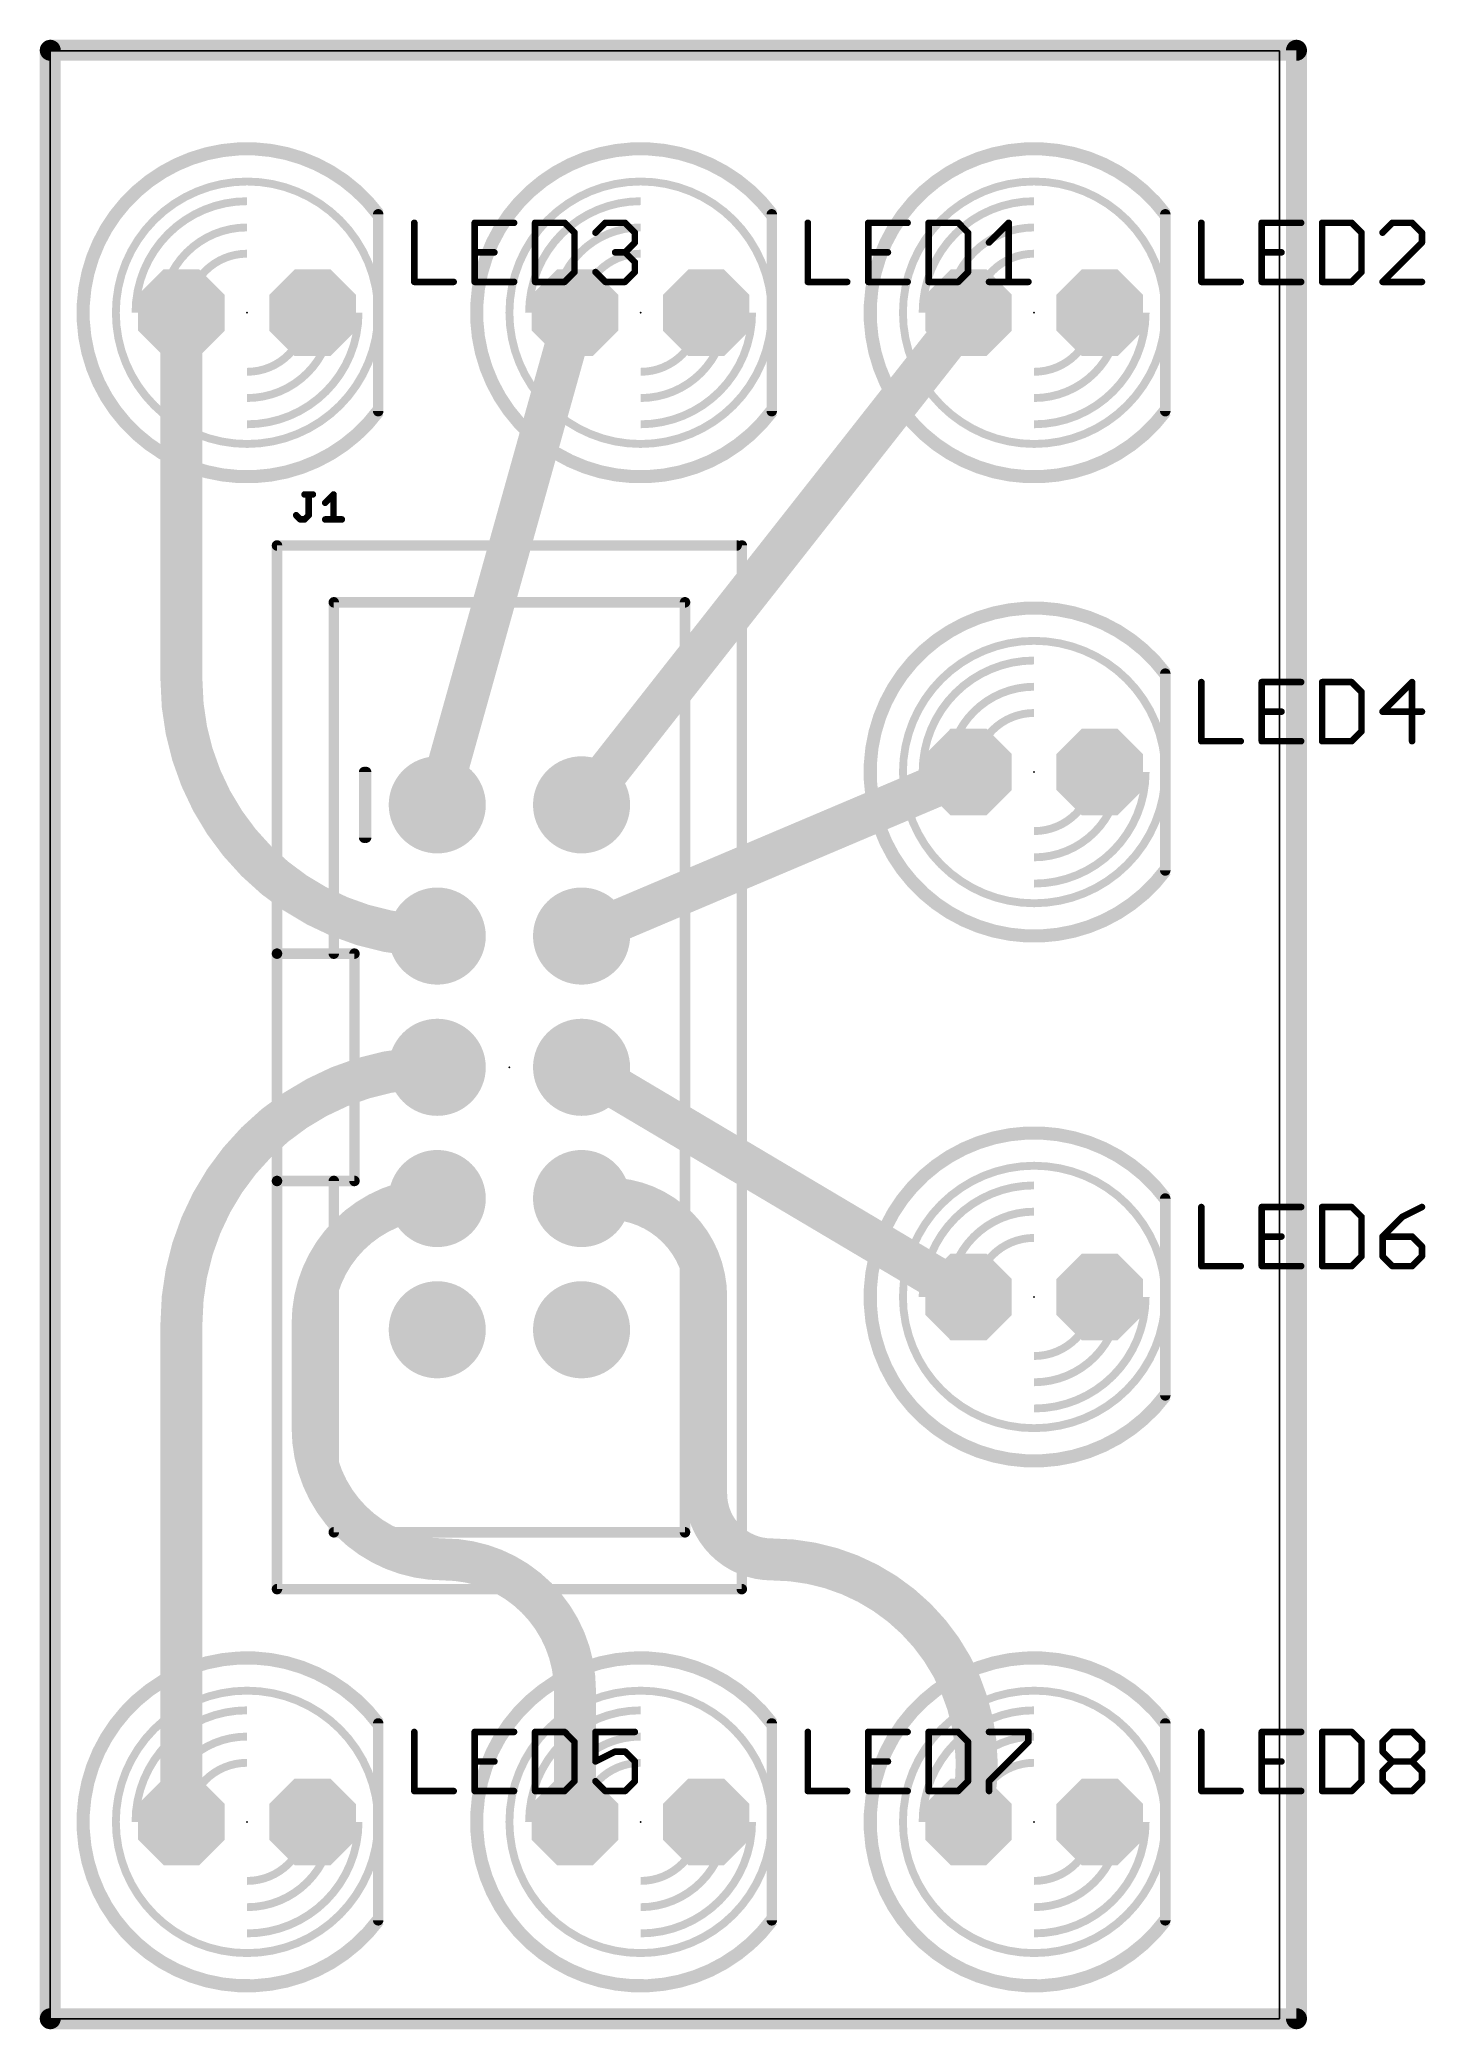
# Model space of a CAD drawing. Extents: x -0.2 to 26.6, y -0.2 to 38.3.
import ezdxf

# ---------------------------------------------------------------- set-up
doc = ezdxf.new("R2010")
doc.units = 0
for name, color, linetype in [('16', 175, 'CONTINUOUS'), ('17', 82, 'CONTINUOUS'), ('20', 7, 'CONTINUOUS'), ('21', 253, 'CONTINUOUS'), ('22', 253, 'CONTINUOUS'), ('23', 7, 'CONTINUOUS'), ('25', 253, 'CONTINUOUS'), ('51', 253, 'CONTINUOUS')]:
    doc.layers.add(name, color=color, linetype=linetype)

# ---------------------------------------------------------------- blocks, each defined once
blk = doc.blocks.new('RECT')
blk.add_solid([(-0.5, -0.5), (0.5, -0.5), (-0.5, 0.5), (0.5, 0.5)])
blk = doc.blocks.new('ROUNDP')
at = {"const_width": 0.5}
blk.add_lwpolyline([(0, -0.25, 1), (0, 0.25, 1), (0, -0.25)], format="xyb", dxfattribs=at)
blk = doc.blocks.new('OCTAGONP')
at = {"const_width": 0.5}
blk.add_lwpolyline([(-0.25, -0.1036), (-0.25, 0.1036), (-0.1036, 0.25), (0.1036, 0.25), (0.25, 0.1036), (0.25, -0.1036), (0.1036, -0.25), (-0.1036, -0.25), (-0.25, -0.1036), (-0.25, 0.1036)], dxfattribs=at)

msp = doc.modelspace()

# ---------------------------------------------------------------- linework, layer by layer
at = {"layer": '16'}
for points, const_width in [([(24.13, 38.1), (0, 38.1)], 0.4064), ([(0, 38.1), (0, 0)], 0.4064), ([(24.13, 0), (24.13, 38.1)], 0.4064), ([(2.54, 25.908), (2.54, 33.02)], 0.8128), ([(7.493, 23.495), (10.16, 33.02)], 0.8128), ([(10.287, 23.495), (17.78, 33.02)], 0.8128), ([(10.287, 20.955), (17.78, 24.13)], 0.8128), ([(10.287, 18.415), (17.78, 13.97)], 0.8128), ([(10.287, 15.875), (10.795, 15.875)], 0.8128), ([(12.7, 13.97), (12.7, 10.16)], 0.8128), ([(2.54, 13.462), (2.54, 3.81)], 0.8128), ([(5.08, 13.462), (5.08, 11.43)], 0.8128), ([(10.16, 6.35), (10.16, 3.81)], 0.8128), ([(0, 0), (24.13, 0)], 0.4064)]:
    msp.add_lwpolyline(points, dxfattribs=dict(at, const_width=const_width))
for points, const_width in [([(0, 38.2016, 1), (0, 37.9984)], 0.2032), ([(0.1016, 38.1, 1), (-0.1016, 38.1)], 0.2032), ([(24.2316, 38.1, 1), (24.0284, 38.1)], 0.2032), ([(24.13, 37.9984, 1), (24.13, 38.2016)], 0.2032), ([(2.7432, 33.02, 1), (2.3368, 33.02)], 0.4064), ([(10.3557, 32.9652, 1), (9.9643, 33.0748)], 0.4064), ([(17.9397, 32.8944, 1), (17.6203, 33.1456)], 0.4064), ([(2.54, 25.908, 0.4142), (7.493, 20.955)], 0.8128), ([(2.7432, 25.908, 1), (2.3368, 25.908)], 0.4064), ([(2.3368, 25.908, 1), (2.7432, 25.908)], 0.4064), ([(17.8593, 23.9429, 1), (17.7007, 24.3171)], 0.4064), ([(7.2973, 23.5498, 1), (7.6887, 23.4402)], 0.4064), ([(10.1273, 23.6206, 1), (10.4467, 23.3694)], 0.4064), ([(7.493, 20.7518, 1), (7.493, 21.1582)], 0.4064), ([(10.2077, 21.1421, 1), (10.3663, 20.7679)], 0.4064), ([(7.493, 18.415, 0.4142), (2.54, 13.462)], 0.8128), ([(7.493, 18.2118, 1), (7.493, 18.6182)], 0.4064), ([(10.3907, 18.5898, 1), (10.1833, 18.2402)], 0.4064), ([(7.493, 15.875, 0.4142), (5.08, 13.462)], 0.8128), ([(7.493, 15.6718, 1), (7.493, 16.0782)], 0.4064), ([(10.287, 16.0782, 1), (10.287, 15.6718)], 0.4064), ([(12.7, 13.97, 0.4142), (10.795, 15.875)], 0.8128), ([(10.795, 16.0782, 1), (10.795, 15.6718)], 0.4064), ([(10.795, 15.6718, 1), (10.795, 16.0782)], 0.4064), ([(12.9032, 13.97, 1), (12.4968, 13.97)], 0.4064), ([(17.6763, 13.7952, 1), (17.8837, 14.1448)], 0.4064), ([(2.7432, 13.462, 1), (2.3368, 13.462)], 0.4064), ([(5.2832, 13.462, 1), (4.8768, 13.462)], 0.4064), ([(12.4968, 13.97, 1), (12.9032, 13.97)], 0.4064), ([(2.3368, 13.462, 1), (2.7432, 13.462)], 0.4064), ([(4.8768, 13.462, 1), (5.2832, 13.462)], 0.4064), ([(5.08, 11.43, 0.4142), (7.62, 8.89)], 0.8128), ([(5.2832, 11.43, 1), (4.8768, 11.43)], 0.4064), ([(4.8768, 11.43, 1), (5.2832, 11.43)], 0.4064), ([(12.7, 10.16, 0.4142), (13.97, 8.89)], 0.8128), ([(12.9032, 10.16, 1), (12.4968, 10.16)], 0.4064), ([(12.4968, 10.16, 1), (12.9032, 10.16)], 0.4064), ([(10.16, 6.35, 0.4142), (7.62, 8.89)], 0.8128), ([(7.62, 9.0932, 1), (7.62, 8.6868)], 0.4064), ([(7.62, 8.6868, 1), (7.62, 9.0932)], 0.4064), ([(17.78, 3.81, 0.5), (13.97, 8.89)], 0.8128), ([(13.97, 9.0932, 1), (13.97, 8.6868)], 0.4064), ([(13.97, 8.6868, 1), (13.97, 9.0932)], 0.4064), ([(10.3632, 6.35, 1), (9.9568, 6.35)], 0.4064), ([(9.9568, 6.35, 1), (10.3632, 6.35)], 0.4064), ([(2.3368, 3.81, 1), (2.7432, 3.81)], 0.4064), ([(9.9568, 3.81, 1), (10.3632, 3.81)], 0.4064), ([(17.5849, 3.8669, 1), (17.9751, 3.7531)], 0.4064), ([(0, 0.1016, 1), (0, -0.1016)], 0.2032), ([(-0.1016, 0, 1), (0.1016, 0)], 0.2032), ([(24.0284, 0, 1), (24.2316, 0)], 0.2032), ([(24.13, -0.1016, 1), (24.13, 0.1016)], 0.2032)]:
    msp.add_lwpolyline(points, format="xyb", dxfattribs=dict(at, const_width=const_width))
at = {"layer": '20'}
for p, q in [((23.8, 38.09), (0, 38.09)), ((0, 38.09), (0, 0)), ((23.8, 0), (23.8, 38.09)), ((0, 0), (23.8, 0))]:
    msp.add_line(p, q, dxfattribs=at)
at = {"layer": '21'}
for points, const_width in [([(6.35, 34.925, 3), (6.35, 31.115)], 0.254), ([(13.97, 34.925, 3), (13.97, 31.115)], 0.254), ([(21.59, 34.925, 3), (21.59, 31.115)], 0.254), ([(3.81, 30.48, 1), (3.81, 35.56, 1), (3.81, 30.48)], 0.1524), ([(11.43, 30.48, 1), (11.43, 35.56, 1), (11.43, 30.48)], 0.1524), ([(19.05, 30.48, 1), (19.05, 35.56, 1), (19.05, 30.48)], 0.1524), ([(6.4008, 34.925, 1), (6.2992, 34.925)], 0.1016), ([(14.0208, 34.925, 1), (13.9192, 34.925)], 0.1016), ([(21.6408, 34.925, 1), (21.5392, 34.925)], 0.1016), ([(6.2992, 31.115, 1), (6.4008, 31.115)], 0.1016), ([(13.9192, 31.115, 1), (14.0208, 31.115)], 0.1016), ([(21.5392, 31.115, 1), (21.6408, 31.115)], 0.1016), ([(4.4408, 28.515, 1), (4.3392, 28.515)], 0.1016), ([(4.39, 28.5658, 1), (4.39, 28.4642)], 0.1016), ([(13.29, 28.4642, 1), (13.29, 28.5658)], 0.1016), ([(13.4408, 28.515, 1), (13.3392, 28.515)], 0.1016), ([(21.59, 26.035, 3), (21.59, 22.225)], 0.254), ([(19.05, 21.59, 1), (19.05, 26.67, 1), (19.05, 21.59)], 0.1524), ([(21.6408, 26.035, 1), (21.5392, 26.035)], 0.1016), ([(6.1658, 24.13, 1), (6.0642, 24.13)], 0.1016), ([(6.0642, 22.86, 1), (6.1658, 22.86)], 0.1016), ([(21.5392, 22.225, 1), (21.6408, 22.225)], 0.1016), ([(4.4408, 20.615, 1), (4.3392, 20.615)], 0.1016), ([(4.39, 20.6658, 1), (4.39, 20.5642)], 0.1016), ([(4.3392, 20.615, 1), (4.4408, 20.615)], 0.1016), ([(5.9408, 20.615, 1), (5.8392, 20.615)], 0.1016), ([(5.89, 20.5642, 1), (5.89, 20.6658)], 0.1016), ([(21.59, 15.875, 3), (21.59, 12.065)], 0.254), ([(19.05, 11.43, 1), (19.05, 16.51, 1), (19.05, 11.43)], 0.1524), ([(4.4408, 16.215, 1), (4.3392, 16.215)], 0.1016), ([(4.39, 16.2658, 1), (4.39, 16.1642)], 0.1016), ([(4.3392, 16.215, 1), (4.4408, 16.215)], 0.1016), ([(5.8392, 16.215, 1), (5.9408, 16.215)], 0.1016), ([(5.89, 16.1642, 1), (5.89, 16.2658)], 0.1016), ([(21.6408, 15.875, 1), (21.5392, 15.875)], 0.1016), ([(21.5392, 12.065, 1), (21.6408, 12.065)], 0.1016), ([(4.39, 8.3658, 1), (4.39, 8.2642)], 0.1016), ([(4.3392, 8.315, 1), (4.4408, 8.315)], 0.1016), ([(13.3392, 8.315, 1), (13.4408, 8.315)], 0.1016), ([(13.39, 8.2642, 1), (13.39, 8.3658)], 0.1016), ([(6.35, 5.715, 3), (6.35, 1.905)], 0.254), ([(13.97, 5.715, 3), (13.97, 1.905)], 0.254), ([(21.59, 5.715, 3), (21.59, 1.905)], 0.254), ([(3.81, 1.27, 1), (3.81, 6.35, 1), (3.81, 1.27)], 0.1524), ([(11.43, 1.27, 1), (11.43, 6.35, 1), (11.43, 1.27)], 0.1524), ([(19.05, 1.27, 1), (19.05, 6.35, 1), (19.05, 1.27)], 0.1524), ([(6.4008, 5.715, 1), (6.2992, 5.715)], 0.1016), ([(14.0208, 5.715, 1), (13.9192, 5.715)], 0.1016), ([(21.6408, 5.715, 1), (21.5392, 5.715)], 0.1016), ([(6.2992, 1.905, 1), (6.4008, 1.905)], 0.1016), ([(13.9192, 1.905, 1), (14.0208, 1.905)], 0.1016), ([(21.5392, 1.905, 1), (21.6408, 1.905)], 0.1016)]:
    msp.add_lwpolyline(points, format="xyb", dxfattribs=dict(at, const_width=const_width))
at = {"layer": '21', "const_width": 0.2032}
for points in [[(6.35, 31.115), (6.35, 34.925)], [(13.97, 31.115), (13.97, 34.925)], [(21.59, 31.115), (21.59, 34.925)], [(4.39, 20.615), (4.39, 28.515)], [(4.39, 28.515), (13.29, 28.515)], [(13.39, 28.515), (13.39, 8.315)], [(21.59, 22.225), (21.59, 26.035)], [(6.115, 24.13), (6.115, 22.86)], [(4.39, 16.215), (4.39, 20.615)], [(4.39, 20.615), (5.89, 20.615)], [(5.89, 20.615), (5.89, 16.215)], [(4.39, 8.315), (4.39, 16.215)], [(5.89, 16.215), (4.39, 16.215)], [(21.59, 12.065), (21.59, 15.875)], [(13.39, 8.315), (4.39, 8.315)], [(6.35, 1.905), (6.35, 5.715)], [(13.97, 1.905), (13.97, 5.715)], [(21.59, 1.905), (21.59, 5.715)]]:
    msp.add_lwpolyline(points, dxfattribs=at)
at = {"layer": '22', "const_width": 0.2032}
msp.add_lwpolyline([(6.077, 24.13), (6.077, 22.86)], dxfattribs=at)
at = {"layer": '22', "const_width": 0.1016}
for points in [[(6.1278, 24.13, 1), (6.0262, 24.13)], [(6.0262, 22.86, 1), (6.1278, 22.86)]]:
    msp.add_lwpolyline(points, format="xyb", dxfattribs=at)
at = {"layer": '23'}
for p in [(3.81, 33.02), (11.43, 33.02), (19.05, 33.02), (19.05, 24.13), (8.89, 18.415), (19.05, 13.97), (3.81, 3.81), (11.43, 3.81), (19.05, 3.81)]:
    msp.add_point(p, dxfattribs=at)
at = {"layer": '25', "const_width": 0.127}
for points in [[(7.0485, 34.7609), (7.0485, 33.6169)], [(8.9805, 34.7609), (8.2179, 34.7609)], [(8.2179, 34.7609), (8.2179, 33.6169)], [(9.3873, 34.7609), (9.3873, 33.6169)], [(9.9593, 34.7609), (9.3873, 34.7609)], [(10.1499, 34.5702), (9.9593, 34.7609)], [(10.5567, 34.5702), (10.7474, 34.7609)], [(10.7474, 34.7609), (11.1287, 34.7609)], [(11.1287, 34.7609), (11.3193, 34.5702)], [(14.6685, 34.7609), (14.6685, 33.6169)], [(16.6005, 34.7609), (15.8379, 34.7609)], [(15.8379, 34.7609), (15.8379, 33.6169)], [(17.0073, 34.7609), (17.0073, 33.6169)], [(17.5793, 34.7609), (17.0073, 34.7609)], [(17.7699, 34.5702), (17.5793, 34.7609)], [(18.1767, 34.3796), (18.558, 34.7609)], [(18.558, 34.7609), (18.558, 33.6169)], [(22.2885, 34.7609), (22.2885, 33.6169)], [(24.2205, 34.7609), (23.4579, 34.7609)], [(23.4579, 34.7609), (23.4579, 33.6169)], [(24.6273, 34.7609), (24.6273, 33.6169)], [(25.1993, 34.7609), (24.6273, 34.7609)], [(25.3899, 34.5702), (25.1993, 34.7609)], [(25.9874, 34.7609), (25.7967, 34.5702)], [(26.3687, 34.7609), (25.9874, 34.7609)], [(26.5593, 34.5702), (26.3687, 34.7609)], [(10.1499, 33.8076), (10.1499, 34.5702)], [(11.3193, 34.3796), (11.1287, 34.1889)], [(11.3193, 34.5702), (11.3193, 34.3796)], [(17.7699, 33.8076), (17.7699, 34.5702)], [(25.3899, 33.8076), (25.3899, 34.5702)], [(25.7967, 33.6169), (26.5593, 34.3796)], [(26.5593, 34.3796), (26.5593, 34.5702)], [(8.2179, 34.1889), (8.5992, 34.1889)], [(11.1287, 34.1889), (10.938, 34.1889)], [(11.1287, 34.1889), (11.3193, 33.9982)], [(11.3193, 33.9982), (11.3193, 33.8076)], [(15.8379, 34.1889), (16.2192, 34.1889)], [(23.4579, 34.1889), (23.8392, 34.1889)], [(7.0485, 33.6169), (7.8112, 33.6169)], [(8.2179, 33.6169), (8.9805, 33.6169)], [(9.3873, 33.6169), (9.9593, 33.6169)], [(9.9593, 33.6169), (10.1499, 33.8076)], [(10.7474, 33.6169), (10.5567, 33.8076)], [(11.1287, 33.6169), (10.7474, 33.6169)], [(11.3193, 33.8076), (11.1287, 33.6169)], [(14.6685, 33.6169), (15.4312, 33.6169)], [(15.8379, 33.6169), (16.6005, 33.6169)], [(17.0073, 33.6169), (17.5793, 33.6169)], [(17.5793, 33.6169), (17.7699, 33.8076)], [(18.1767, 33.6169), (18.9393, 33.6169)], [(22.2885, 33.6169), (23.0511, 33.6169)], [(23.4579, 33.6169), (24.2205, 33.6169)], [(24.6273, 33.6169), (25.1993, 33.6169)], [(25.1993, 33.6169), (25.3899, 33.8076)], [(26.5593, 33.6169), (25.7967, 33.6169)], [(4.9235, 29.5025), (5.0845, 29.5025)], [(5.004, 29.1), (5.004, 29.5025)], [(5.3238, 29.3415), (5.4848, 29.5025)], [(5.4848, 29.5025), (5.4848, 29.0195)], [(4.7625, 29.1), (4.843, 29.0195)], [(4.843, 29.0195), (4.9235, 29.0195)], [(4.9235, 29.0195), (5.004, 29.1)], [(5.3238, 29.0195), (5.6458, 29.0195)], [(22.2885, 25.8709), (22.2885, 24.7269)], [(24.2205, 25.8709), (23.4579, 25.8709)], [(23.4579, 25.8709), (23.4579, 24.7269)], [(24.6273, 25.8709), (24.6273, 24.7269)], [(25.1993, 25.8709), (24.6273, 25.8709)], [(25.3899, 25.6802), (25.1993, 25.8709)], [(26.3687, 25.8709), (25.7967, 25.2989)], [(26.3687, 24.7269), (26.3687, 25.8709)], [(25.3899, 24.9176), (25.3899, 25.6802)], [(23.4579, 25.2989), (23.8392, 25.2989)], [(25.7967, 25.2989), (26.5593, 25.2989)], [(22.2885, 24.7269), (23.0511, 24.7269)], [(23.4579, 24.7269), (24.2205, 24.7269)], [(24.6273, 24.7269), (25.1993, 24.7269)], [(25.1993, 24.7269), (25.3899, 24.9176)], [(22.2885, 15.7109), (22.2885, 14.5669)], [(24.2205, 15.7109), (23.4579, 15.7109)], [(23.4579, 15.7109), (23.4579, 14.5669)], [(24.6273, 15.7109), (24.6273, 14.5669)], [(25.1993, 15.7109), (24.6273, 15.7109)], [(25.3899, 15.5202), (25.1993, 15.7109)], [(25.3899, 14.7576), (25.3899, 15.5202)], [(26.178, 15.5202), (25.7967, 15.1389)], [(26.5593, 15.7109), (26.178, 15.5202)], [(23.4579, 15.1389), (23.8392, 15.1389)], [(25.7967, 15.1389), (25.7967, 14.7576)], [(26.3687, 15.1389), (25.7967, 15.1389)], [(26.5593, 14.9482), (26.3687, 15.1389)], [(25.1993, 14.5669), (25.3899, 14.7576)], [(25.7967, 14.7576), (25.9874, 14.5669)], [(26.3687, 14.5669), (26.5593, 14.7576)], [(26.5593, 14.7576), (26.5593, 14.9482)], [(22.2885, 14.5669), (23.0511, 14.5669)], [(23.4579, 14.5669), (24.2205, 14.5669)], [(24.6273, 14.5669), (25.1993, 14.5669)], [(25.9874, 14.5669), (26.3687, 14.5669)], [(7.0485, 5.5509), (7.0485, 4.4069)], [(8.9805, 5.5509), (8.2179, 5.5509)], [(8.2179, 5.5509), (8.2179, 4.4069)], [(9.3873, 5.5509), (9.3873, 4.4069)], [(9.9593, 5.5509), (9.3873, 5.5509)], [(10.1499, 5.3602), (9.9593, 5.5509)], [(10.1499, 4.5976), (10.1499, 5.3602)], [(11.3193, 5.5509), (10.5567, 5.5509)], [(10.5567, 5.5509), (10.5567, 4.9789)], [(14.6685, 5.5509), (14.6685, 4.4069)], [(16.6005, 5.5509), (15.8379, 5.5509)], [(15.8379, 5.5509), (15.8379, 4.4069)], [(17.0073, 5.5509), (17.0073, 4.4069)], [(17.5793, 5.5509), (17.0073, 5.5509)], [(17.7699, 5.3602), (17.5793, 5.5509)], [(17.7699, 4.5976), (17.7699, 5.3602)], [(18.1767, 5.5509), (18.9393, 5.5509)], [(18.9393, 5.3602), (18.1767, 4.5976)], [(18.9393, 5.5509), (18.9393, 5.3602)], [(22.2885, 5.5509), (22.2885, 4.4069)], [(24.2205, 5.5509), (23.4579, 5.5509)], [(23.4579, 5.5509), (23.4579, 4.4069)], [(24.6273, 5.5509), (24.6273, 4.4069)], [(25.1993, 5.5509), (24.6273, 5.5509)], [(25.3899, 5.3602), (25.1993, 5.5509)], [(25.3899, 4.5976), (25.3899, 5.3602)], [(25.7967, 5.3602), (25.9874, 5.5509)], [(25.7967, 5.1696), (25.7967, 5.3602)], [(25.9874, 5.5509), (26.3687, 5.5509)], [(26.3687, 5.5509), (26.5593, 5.3602)], [(26.5593, 5.3602), (26.5593, 5.1696)], [(8.2179, 4.9789), (8.5992, 4.9789)], [(10.5567, 4.9789), (10.938, 5.1696)], [(10.938, 5.1696), (11.1287, 5.1696)], [(11.1287, 5.1696), (11.3193, 4.9789)], [(11.3193, 4.9789), (11.3193, 4.5976)], [(15.8379, 4.9789), (16.2192, 4.9789)], [(23.4579, 4.9789), (23.8392, 4.9789)], [(25.9874, 4.9789), (25.7967, 5.1696)], [(25.7967, 4.7882), (25.9874, 4.9789)], [(25.9874, 4.9789), (26.3687, 4.9789)], [(26.5593, 5.1696), (26.3687, 4.9789)], [(26.3687, 4.9789), (26.5593, 4.7882)], [(9.9593, 4.4069), (10.1499, 4.5976)], [(10.7474, 4.4069), (10.5567, 4.5976)], [(11.3193, 4.5976), (11.1287, 4.4069)], [(17.5793, 4.4069), (17.7699, 4.5976)], [(18.1767, 4.5976), (18.1767, 4.4069)], [(25.1993, 4.4069), (25.3899, 4.5976)], [(25.7967, 4.5976), (25.7967, 4.7882)], [(25.9874, 4.4069), (25.7967, 4.5976)], [(26.5593, 4.5976), (26.3687, 4.4069)], [(26.5593, 4.7882), (26.5593, 4.5976)], [(7.0485, 4.4069), (7.8112, 4.4069)], [(8.2179, 4.4069), (8.9805, 4.4069)], [(9.3873, 4.4069), (9.9593, 4.4069)], [(11.1287, 4.4069), (10.7474, 4.4069)], [(14.6685, 4.4069), (15.4312, 4.4069)], [(15.8379, 4.4069), (16.6005, 4.4069)], [(17.0073, 4.4069), (17.5793, 4.4069)], [(22.2885, 4.4069), (23.0511, 4.4069)], [(23.4579, 4.4069), (24.2205, 4.4069)], [(24.6273, 4.4069), (25.1993, 4.4069)], [(26.3687, 4.4069), (25.9874, 4.4069)]]:
    msp.add_lwpolyline(points, dxfattribs=at)
at = {"layer": '25', "const_width": 0.0635}
for points in [[(7.0803, 34.7609, 1), (7.0168, 34.7609)], [(8.2496, 34.7609, 1), (8.1861, 34.7609)], [(8.2179, 34.7926, 1), (8.2179, 34.7291)], [(8.9805, 34.7291, 1), (8.9805, 34.7926)], [(9.419, 34.7609, 1), (9.3555, 34.7609)], [(9.3873, 34.7926, 1), (9.3873, 34.7291)], [(9.9817, 34.7833, 1), (9.9368, 34.7384)], [(9.9593, 34.7291, 1), (9.9593, 34.7926)], [(10.7474, 34.7926, 1), (10.7474, 34.7291)], [(10.7698, 34.7384, 1), (10.7249, 34.7833)], [(11.1511, 34.7833, 1), (11.1062, 34.7384)], [(11.1287, 34.7291, 1), (11.1287, 34.7926)], [(14.7003, 34.7609, 1), (14.6367, 34.7609)], [(15.8379, 34.7926, 1), (15.8379, 34.7291)], [(15.8696, 34.7609, 1), (15.8061, 34.7609)], [(16.6005, 34.7291, 1), (16.6005, 34.7926)], [(17.039, 34.7609, 1), (16.9755, 34.7609)], [(17.0073, 34.7926, 1), (17.0073, 34.7291)], [(17.6017, 34.7833, 1), (17.5568, 34.7384)], [(17.5793, 34.7291, 1), (17.5793, 34.7926)], [(18.5898, 34.7609, 1), (18.5263, 34.7609)], [(18.5805, 34.7384, 1), (18.5356, 34.7833)], [(22.3203, 34.7609, 1), (22.2568, 34.7609)], [(23.4579, 34.7926, 1), (23.4579, 34.7291)], [(23.4896, 34.7609, 1), (23.4261, 34.7609)], [(24.2205, 34.7291, 1), (24.2205, 34.7926)], [(24.659, 34.7609, 1), (24.5955, 34.7609)], [(24.6273, 34.7926, 1), (24.6273, 34.7291)], [(25.2217, 34.7833, 1), (25.1768, 34.7384)], [(25.1993, 34.7291, 1), (25.1993, 34.7926)], [(25.9874, 34.7926, 1), (25.9874, 34.7291)], [(26.0098, 34.7384, 1), (25.9649, 34.7833)], [(26.3911, 34.7833, 1), (26.3462, 34.7384)], [(26.3687, 34.7291, 1), (26.3687, 34.7926)], [(10.1817, 34.5702, 1), (10.1182, 34.5702)], [(10.1275, 34.5478, 1), (10.1724, 34.5927)], [(10.5342, 34.5927, 1), (10.5791, 34.5478)], [(11.3511, 34.5702, 1), (11.2876, 34.5702)], [(11.2876, 34.3796, 1), (11.3511, 34.3796)], [(11.2969, 34.5478, 1), (11.3418, 34.5927)], [(11.3418, 34.3571, 1), (11.2969, 34.402)], [(17.8017, 34.5702, 1), (17.7382, 34.5702)], [(17.7475, 34.5478, 1), (17.7924, 34.5927)], [(18.1542, 34.402, 1), (18.1991, 34.3571)], [(25.4217, 34.5702, 1), (25.3582, 34.5702)], [(25.3675, 34.5478, 1), (25.4124, 34.5927)], [(25.7742, 34.5927, 1), (25.8191, 34.5478)], [(26.5911, 34.5702, 1), (26.5276, 34.5702)], [(26.5276, 34.3796, 1), (26.5911, 34.3796)], [(26.5369, 34.5478, 1), (26.5818, 34.5927)], [(26.5818, 34.3571, 1), (26.5369, 34.402)], [(8.2179, 34.2206, 1), (8.2179, 34.1571)], [(8.5992, 34.1571, 1), (8.5992, 34.2206)], [(10.938, 34.2206, 1), (10.938, 34.1571)], [(11.1511, 34.2113, 1), (11.1062, 34.1664)], [(11.1062, 34.2113, 1), (11.1511, 34.1664)], [(11.1287, 34.1571, 1), (11.1287, 34.2206)], [(11.3511, 33.9982, 1), (11.2876, 33.9982)], [(11.2969, 33.9758, 1), (11.3418, 34.0207)], [(15.8379, 34.2206, 1), (15.8379, 34.1571)], [(16.2192, 34.1571, 1), (16.2192, 34.2206)], [(23.4579, 34.2206, 1), (23.4579, 34.1571)], [(23.8392, 34.1571, 1), (23.8392, 34.2206)], [(7.0485, 33.6487, 1), (7.0485, 33.5851)], [(7.0168, 33.6169, 1), (7.0803, 33.6169)], [(7.8112, 33.5851, 1), (7.8112, 33.6487)], [(8.2179, 33.6487, 1), (8.2179, 33.5851)], [(8.1861, 33.6169, 1), (8.2496, 33.6169)], [(8.9805, 33.5851, 1), (8.9805, 33.6487)], [(9.3873, 33.6487, 1), (9.3873, 33.5851)], [(9.3555, 33.6169, 1), (9.419, 33.6169)], [(9.9368, 33.6394, 1), (9.9817, 33.5944)], [(9.9593, 33.5851, 1), (9.9593, 33.6487)], [(10.1182, 33.8076, 1), (10.1817, 33.8076)], [(10.1724, 33.7851, 1), (10.1275, 33.83)], [(10.5791, 33.83, 1), (10.5342, 33.7851)], [(10.7474, 33.6487, 1), (10.7474, 33.5851)], [(10.7249, 33.5944, 1), (10.7698, 33.6394)], [(11.1062, 33.6394, 1), (11.1511, 33.5944)], [(11.1287, 33.5851, 1), (11.1287, 33.6487)], [(11.2876, 33.8076, 1), (11.3511, 33.8076)], [(11.3418, 33.7851, 1), (11.2969, 33.83)], [(14.6685, 33.6487, 1), (14.6685, 33.5851)], [(14.6367, 33.6169, 1), (14.7003, 33.6169)], [(15.4312, 33.5851, 1), (15.4312, 33.6487)], [(15.8379, 33.6487, 1), (15.8379, 33.5851)], [(15.8061, 33.6169, 1), (15.8696, 33.6169)], [(16.6005, 33.5851, 1), (16.6005, 33.6487)], [(16.9755, 33.6169, 1), (17.039, 33.6169)], [(17.0073, 33.6487, 1), (17.0073, 33.5851)], [(17.5568, 33.6394, 1), (17.6017, 33.5944)], [(17.5793, 33.5851, 1), (17.5793, 33.6487)], [(17.7382, 33.8076, 1), (17.8017, 33.8076)], [(17.7924, 33.7851, 1), (17.7475, 33.83)], [(18.1767, 33.6487, 1), (18.1767, 33.5851)], [(18.5263, 33.6169, 1), (18.5898, 33.6169)], [(18.9393, 33.5851, 1), (18.9393, 33.6487)], [(22.2885, 33.6487, 1), (22.2885, 33.5851)], [(22.2568, 33.6169, 1), (22.3203, 33.6169)], [(23.0511, 33.5851, 1), (23.0511, 33.6487)], [(23.4579, 33.6487, 1), (23.4579, 33.5851)], [(23.4261, 33.6169, 1), (23.4896, 33.6169)], [(24.2205, 33.5851, 1), (24.2205, 33.6487)], [(24.6273, 33.6487, 1), (24.6273, 33.5851)], [(24.5955, 33.6169, 1), (24.659, 33.6169)], [(25.1768, 33.6394, 1), (25.2217, 33.5944)], [(25.1993, 33.5851, 1), (25.1993, 33.6487)], [(25.3582, 33.8076, 1), (25.4217, 33.8076)], [(25.4124, 33.7851, 1), (25.3675, 33.83)], [(25.7742, 33.6394, 1), (25.8191, 33.5944)], [(25.7967, 33.6487, 1), (25.7967, 33.5851)], [(26.5593, 33.5851, 1), (26.5593, 33.6487)], [(4.9235, 29.5343, 1), (4.9235, 29.4708)], [(5.0358, 29.5025, 1), (4.9723, 29.5025)], [(5.0845, 29.4708, 1), (5.0845, 29.5343)], [(5.3014, 29.364, 1), (5.3463, 29.3191)], [(5.5166, 29.5025, 1), (5.4531, 29.5025)], [(5.5073, 29.4801, 1), (5.4624, 29.525)], [(4.785, 29.1225, 1), (4.74, 29.0775)], [(4.843, 29.0512, 1), (4.843, 28.9878)], [(4.8205, 28.997, 1), (4.8655, 29.042)], [(4.9011, 29.042, 1), (4.946, 28.997)], [(4.9235, 28.9878, 1), (4.9235, 29.0512)], [(4.9723, 29.1, 1), (5.0358, 29.1)], [(5.0265, 29.0775, 1), (4.9816, 29.1225)], [(5.3238, 29.0512, 1), (5.3238, 28.9878)], [(5.4531, 29.0195, 1), (5.5166, 29.0195)], [(5.6458, 28.9878, 1), (5.6458, 29.0512)], [(22.3203, 25.8709, 1), (22.2568, 25.8709)], [(23.4896, 25.8709, 1), (23.4261, 25.8709)], [(23.4579, 25.9026, 1), (23.4579, 25.8391)], [(24.2205, 25.8391, 1), (24.2205, 25.9026)], [(24.659, 25.8709, 1), (24.5955, 25.8709)], [(24.6273, 25.9026, 1), (24.6273, 25.8391)], [(25.2217, 25.8933, 1), (25.1768, 25.8484)], [(25.1993, 25.8391, 1), (25.1993, 25.9026)], [(26.4004, 25.8709, 1), (26.3369, 25.8709)], [(26.3911, 25.8484, 1), (26.3462, 25.8933)], [(25.4217, 25.6802, 1), (25.3582, 25.6802)], [(25.3675, 25.6578, 1), (25.4124, 25.7027)], [(23.4579, 25.3306, 1), (23.4579, 25.2671)], [(23.8392, 25.2671, 1), (23.8392, 25.3306)], [(25.7967, 25.3306, 1), (25.7967, 25.2671)], [(25.7742, 25.3213, 1), (25.8191, 25.2764)], [(26.5593, 25.2671, 1), (26.5593, 25.3306)], [(22.2885, 24.7586, 1), (22.2885, 24.6952)], [(22.2568, 24.7269, 1), (22.3203, 24.7269)], [(23.0511, 24.6952, 1), (23.0511, 24.7586)], [(23.4579, 24.7586, 1), (23.4579, 24.6952)], [(23.4261, 24.7269, 1), (23.4896, 24.7269)], [(24.2205, 24.6952, 1), (24.2205, 24.7586)], [(24.5955, 24.7269, 1), (24.659, 24.7269)], [(24.6273, 24.7586, 1), (24.6273, 24.6952)], [(25.1768, 24.7494, 1), (25.2217, 24.7044)], [(25.1993, 24.6952, 1), (25.1993, 24.7586)], [(25.3582, 24.9176, 1), (25.4217, 24.9176)], [(25.4124, 24.8951, 1), (25.3675, 24.94)], [(26.3369, 24.7269, 1), (26.4004, 24.7269)], [(22.3203, 15.7109, 1), (22.2568, 15.7109)], [(23.4579, 15.7426, 1), (23.4579, 15.6791)], [(23.4896, 15.7109, 1), (23.4261, 15.7109)], [(24.2205, 15.6791, 1), (24.2205, 15.7426)], [(24.659, 15.7109, 1), (24.5955, 15.7109)], [(24.6273, 15.7426, 1), (24.6273, 15.6791)], [(25.2217, 15.7333, 1), (25.1768, 15.6884)], [(25.1993, 15.6791, 1), (25.1993, 15.7426)], [(25.4217, 15.5202, 1), (25.3582, 15.5202)], [(25.3675, 15.4978, 1), (25.4124, 15.5427)], [(26.1638, 15.5486, 1), (26.1922, 15.4918)], [(26.2005, 15.4978, 1), (26.1556, 15.5427)], [(26.5735, 15.6825, 1), (26.5451, 15.7393)], [(23.4579, 15.1706, 1), (23.4579, 15.1071)], [(23.8392, 15.1071, 1), (23.8392, 15.1706)], [(25.8284, 15.1389, 1), (25.7649, 15.1389)], [(25.7967, 15.1706, 1), (25.7967, 15.1071)], [(25.7742, 15.1613, 1), (25.8191, 15.1164)], [(26.3911, 15.1613, 1), (26.3462, 15.1164)], [(26.3687, 15.1071, 1), (26.3687, 15.1706)], [(25.3582, 14.7576, 1), (25.4217, 14.7576)], [(25.4124, 14.7351, 1), (25.3675, 14.78)], [(25.8191, 14.78, 1), (25.7742, 14.7351)], [(25.7649, 14.7576, 1), (25.8284, 14.7576)], [(26.5911, 14.9482, 1), (26.5276, 14.9482)], [(26.5276, 14.7576, 1), (26.5911, 14.7576)], [(26.5369, 14.9258, 1), (26.5818, 14.9707)], [(26.5818, 14.7351, 1), (26.5369, 14.78)], [(22.2885, 14.5987, 1), (22.2885, 14.5351)], [(22.2568, 14.5669, 1), (22.3203, 14.5669)], [(23.0511, 14.5351, 1), (23.0511, 14.5987)], [(23.4579, 14.5987, 1), (23.4579, 14.5351)], [(23.4261, 14.5669, 1), (23.4896, 14.5669)], [(24.2205, 14.5351, 1), (24.2205, 14.5987)], [(24.6273, 14.5987, 1), (24.6273, 14.5351)], [(24.5955, 14.5669, 1), (24.659, 14.5669)], [(25.1768, 14.5894, 1), (25.2217, 14.5444)], [(25.1993, 14.5351, 1), (25.1993, 14.5987)], [(25.9874, 14.5987, 1), (25.9874, 14.5351)], [(25.9649, 14.5444, 1), (26.0098, 14.5894)], [(26.3462, 14.5894, 1), (26.3911, 14.5444)], [(26.3687, 14.5351, 1), (26.3687, 14.5987)], [(7.0803, 5.5509, 1), (7.0168, 5.5509)], [(8.2496, 5.5509, 1), (8.1861, 5.5509)], [(8.2179, 5.5826, 1), (8.2179, 5.5191)], [(8.9805, 5.5191, 1), (8.9805, 5.5826)], [(9.419, 5.5509, 1), (9.3555, 5.5509)], [(9.3873, 5.5826, 1), (9.3873, 5.5191)], [(9.9817, 5.5733, 1), (9.9368, 5.5284)], [(9.9593, 5.5191, 1), (9.9593, 5.5826)], [(10.1817, 5.3602, 1), (10.1182, 5.3602)], [(10.1275, 5.3378, 1), (10.1724, 5.3827)], [(10.5567, 5.5826, 1), (10.5567, 5.5191)], [(10.5884, 5.5509, 1), (10.5249, 5.5509)], [(11.3193, 5.5191, 1), (11.3193, 5.5826)], [(14.7003, 5.5509, 1), (14.6367, 5.5509)], [(15.8379, 5.5826, 1), (15.8379, 5.5191)], [(15.8696, 5.5509, 1), (15.8061, 5.5509)], [(16.6005, 5.5191, 1), (16.6005, 5.5826)], [(17.039, 5.5509, 1), (16.9755, 5.5509)], [(17.0073, 5.5826, 1), (17.0073, 5.5191)], [(17.6017, 5.5733, 1), (17.5568, 5.5284)], [(17.5793, 5.5191, 1), (17.5793, 5.5826)], [(17.8017, 5.3602, 1), (17.7382, 5.3602)], [(17.7475, 5.3378, 1), (17.7924, 5.3827)], [(18.1767, 5.5826, 1), (18.1767, 5.5191)], [(18.9711, 5.5509, 1), (18.9076, 5.5509)], [(18.9076, 5.3602, 1), (18.9711, 5.3602)], [(18.9618, 5.3378, 1), (18.9169, 5.3827)], [(18.9393, 5.5191, 1), (18.9393, 5.5826)], [(22.3203, 5.5509, 1), (22.2568, 5.5509)], [(23.4579, 5.5826, 1), (23.4579, 5.5191)], [(23.4896, 5.5509, 1), (23.4261, 5.5509)], [(24.2205, 5.5191, 1), (24.2205, 5.5826)], [(24.659, 5.5509, 1), (24.5955, 5.5509)], [(24.6273, 5.5826, 1), (24.6273, 5.5191)], [(25.2217, 5.5733, 1), (25.1768, 5.5284)], [(25.1993, 5.5191, 1), (25.1993, 5.5826)], [(25.4217, 5.3602, 1), (25.3582, 5.3602)], [(25.3675, 5.3378, 1), (25.4124, 5.3827)], [(25.8284, 5.3602, 1), (25.7649, 5.3602)], [(25.7742, 5.3827, 1), (25.8191, 5.3378)], [(25.9874, 5.5826, 1), (25.9874, 5.5191)], [(26.0098, 5.5284, 1), (25.9649, 5.5733)], [(26.3911, 5.5733, 1), (26.3462, 5.5284)], [(26.3687, 5.5191, 1), (26.3687, 5.5826)], [(26.5911, 5.3602, 1), (26.5276, 5.3602)], [(26.5369, 5.3378, 1), (26.5818, 5.3827)], [(8.2179, 5.0106, 1), (8.2179, 4.9471)], [(8.5992, 4.9471, 1), (8.5992, 5.0106)], [(10.5425, 5.0073, 1), (10.5709, 4.9505)], [(10.5249, 4.9789, 1), (10.5884, 4.9789)], [(10.938, 5.2013, 1), (10.938, 5.1378)], [(10.9522, 5.1412, 1), (10.9238, 5.1979)], [(11.1511, 5.192, 1), (11.1062, 5.1471)], [(11.1287, 5.1378, 1), (11.1287, 5.2013)], [(11.3511, 4.9789, 1), (11.2876, 4.9789)], [(11.2969, 4.9564, 1), (11.3418, 5.0013)], [(15.8379, 5.0106, 1), (15.8379, 4.9471)], [(16.2192, 4.9471, 1), (16.2192, 5.0106)], [(23.4579, 5.0106, 1), (23.4579, 4.9471)], [(23.8392, 4.9471, 1), (23.8392, 5.0106)], [(25.8191, 5.192, 1), (25.7742, 5.1471)], [(25.7649, 5.1696, 1), (25.8284, 5.1696)], [(25.9874, 5.0106, 1), (25.9874, 4.9471)], [(26.0098, 4.9564, 1), (25.9649, 5.0013)], [(25.9649, 4.9564, 1), (26.0098, 5.0013)], [(26.3911, 5.0013, 1), (26.3462, 4.9564)], [(26.3462, 5.0013, 1), (26.3911, 4.9564)], [(26.3687, 4.9471, 1), (26.3687, 5.0106)], [(26.5276, 5.1696, 1), (26.5911, 5.1696)], [(26.5818, 5.1471, 1), (26.5369, 5.192)], [(10.1182, 4.5976, 1), (10.1817, 4.5976)], [(10.1724, 4.5751, 1), (10.1275, 4.62)], [(10.5791, 4.62, 1), (10.5342, 4.5751)], [(11.2876, 4.5976, 1), (11.3511, 4.5976)], [(11.3418, 4.5751, 1), (11.2969, 4.62)], [(17.7382, 4.5976, 1), (17.8017, 4.5976)], [(17.7924, 4.5751, 1), (17.7475, 4.62)], [(18.2084, 4.5976, 1), (18.1449, 4.5976)], [(18.1542, 4.62, 1), (18.1991, 4.5751)], [(25.3582, 4.5976, 1), (25.4217, 4.5976)], [(25.4124, 4.5751, 1), (25.3675, 4.62)], [(25.8284, 4.7882, 1), (25.7649, 4.7882)], [(25.7742, 4.8107, 1), (25.8191, 4.7658)], [(25.8191, 4.62, 1), (25.7742, 4.5751)], [(25.7649, 4.5976, 1), (25.8284, 4.5976)], [(26.5911, 4.7882, 1), (26.5276, 4.7882)], [(26.5276, 4.5976, 1), (26.5911, 4.5976)], [(26.5369, 4.7658, 1), (26.5818, 4.8107)], [(26.5818, 4.5751, 1), (26.5369, 4.62)], [(7.0485, 4.4386, 1), (7.0485, 4.3752)], [(7.0168, 4.4069, 1), (7.0803, 4.4069)], [(7.8112, 4.3752, 1), (7.8112, 4.4386)], [(8.1861, 4.4069, 1), (8.2496, 4.4069)], [(8.2179, 4.4386, 1), (8.2179, 4.3752)], [(8.9805, 4.3752, 1), (8.9805, 4.4386)], [(9.3555, 4.4069, 1), (9.419, 4.4069)], [(9.3873, 4.4386, 1), (9.3873, 4.3752)], [(9.9368, 4.4294, 1), (9.9817, 4.3844)], [(9.9593, 4.3752, 1), (9.9593, 4.4386)], [(10.7474, 4.4386, 1), (10.7474, 4.3752)], [(10.7249, 4.3844, 1), (10.7698, 4.4294)], [(11.1062, 4.4294, 1), (11.1511, 4.3844)], [(11.1287, 4.3752, 1), (11.1287, 4.4386)], [(14.6367, 4.4069, 1), (14.7003, 4.4069)], [(14.6685, 4.4386, 1), (14.6685, 4.3752)], [(15.4312, 4.3752, 1), (15.4312, 4.4386)], [(15.8379, 4.4386, 1), (15.8379, 4.3752)], [(15.8061, 4.4069, 1), (15.8696, 4.4069)], [(16.6005, 4.3752, 1), (16.6005, 4.4386)], [(16.9755, 4.4069, 1), (17.039, 4.4069)], [(17.0073, 4.4386, 1), (17.0073, 4.3752)], [(17.5568, 4.4294, 1), (17.6017, 4.3844)], [(17.5793, 4.3752, 1), (17.5793, 4.4386)], [(18.1449, 4.4069, 1), (18.2084, 4.4069)], [(22.2885, 4.4386, 1), (22.2885, 4.3752)], [(22.2568, 4.4069, 1), (22.3203, 4.4069)], [(23.0511, 4.3752, 1), (23.0511, 4.4386)], [(23.4579, 4.4386, 1), (23.4579, 4.3752)], [(23.4261, 4.4069, 1), (23.4896, 4.4069)], [(24.2205, 4.3752, 1), (24.2205, 4.4386)], [(24.5955, 4.4069, 1), (24.659, 4.4069)], [(24.6273, 4.4386, 1), (24.6273, 4.3752)], [(25.1768, 4.4294, 1), (25.2217, 4.3844)], [(25.1993, 4.3752, 1), (25.1993, 4.4386)], [(25.9874, 4.4386, 1), (25.9874, 4.3752)], [(25.9649, 4.3844, 1), (26.0098, 4.4294)], [(26.3462, 4.4294, 1), (26.3911, 4.3844)], [(26.3687, 4.3752, 1), (26.3687, 4.4386)]]:
    msp.add_lwpolyline(points, format="xyb", dxfattribs=at)
at = {"layer": '51'}
for points, const_width in [([(3.81, 35.179, 0.4142), (1.651, 33.02)], 0.1524), ([(11.43, 35.179, 0.4142), (9.271, 33.02)], 0.1524), ([(19.05, 35.179, 0.4142), (16.891, 33.02)], 0.1524), ([(3.81, 34.671, 0.4142), (2.159, 33.02)], 0.1524), ([(11.43, 34.671, 0.4142), (9.779, 33.02)], 0.1524), ([(19.05, 34.671, 0.4142), (17.399, 33.02)], 0.1524), ([(3.81, 34.163, 0.4142), (2.667, 33.02)], 0.1524), ([(11.43, 34.163, 0.4142), (10.287, 33.02)], 0.1524), ([(19.05, 34.163, 0.4142), (17.907, 33.02)], 0.1524), ([(3.81, 31.877, 0.4142), (4.953, 33.02)], 0.1524), ([(3.81, 31.369, 0.4142), (5.461, 33.02)], 0.1524), ([(3.81, 30.861, 0.4142), (5.969, 33.02)], 0.1524), ([(11.43, 31.877, 0.4142), (12.573, 33.02)], 0.1524), ([(11.43, 31.369, 0.4142), (13.081, 33.02)], 0.1524), ([(11.43, 30.861, 0.4142), (13.589, 33.02)], 0.1524), ([(19.05, 31.877, 0.4142), (20.193, 33.02)], 0.1524), ([(19.05, 31.369, 0.4142), (20.701, 33.02)], 0.1524), ([(19.05, 30.861, 0.4142), (21.209, 33.02)], 0.1524), ([(5.49, 27.4658, 1), (5.49, 27.3642)], 0.1016), ([(5.5408, 27.415, 1), (5.4392, 27.415)], 0.1016), ([(12.3408, 27.415, 1), (12.2392, 27.415)], 0.1016), ([(12.29, 27.3642, 1), (12.29, 27.4658)], 0.1016), ([(19.05, 26.289, 0.4142), (16.891, 24.13)], 0.1524), ([(19.05, 25.781, 0.4142), (17.399, 24.13)], 0.1524), ([(19.05, 25.273, 0.4142), (17.907, 24.13)], 0.1524), ([(19.05, 22.987, 0.4142), (20.193, 24.13)], 0.1524), ([(19.05, 22.479, 0.4142), (20.701, 24.13)], 0.1524), ([(19.05, 21.971, 0.4142), (21.209, 24.13)], 0.1524), ([(5.4392, 20.615, 1), (5.5408, 20.615)], 0.1016), ([(5.5408, 16.215, 1), (5.4392, 16.215)], 0.1016), ([(19.05, 16.129, 0.4142), (16.891, 13.97)], 0.1524), ([(19.05, 15.621, 0.4142), (17.399, 13.97)], 0.1524), ([(19.05, 15.113, 0.4142), (17.907, 13.97)], 0.1524), ([(19.05, 12.827, 0.4142), (20.193, 13.97)], 0.1524), ([(19.05, 12.319, 0.4142), (20.701, 13.97)], 0.1524), ([(19.05, 11.811, 0.4142), (21.209, 13.97)], 0.1524), ([(5.49, 9.4658, 1), (5.49, 9.3642)], 0.1016), ([(5.4392, 9.415, 1), (5.5408, 9.415)], 0.1016), ([(12.2392, 9.415, 1), (12.3408, 9.415)], 0.1016), ([(12.29, 9.3642, 1), (12.29, 9.4658)], 0.1016), ([(3.81, 5.969, 0.4142), (1.651, 3.81)], 0.1524), ([(11.43, 5.969, 0.4142), (9.271, 3.81)], 0.1524), ([(19.05, 5.969, 0.4142), (16.891, 3.81)], 0.1524), ([(3.81, 5.461, 0.4142), (2.159, 3.81)], 0.1524), ([(11.43, 5.461, 0.4142), (9.779, 3.81)], 0.1524), ([(19.05, 5.461, 0.4142), (17.399, 3.81)], 0.1524), ([(3.81, 4.953, 0.4142), (2.667, 3.81)], 0.1524), ([(11.43, 4.953, 0.4142), (10.287, 3.81)], 0.1524), ([(19.05, 4.953, 0.4142), (17.907, 3.81)], 0.1524), ([(3.81, 2.667, 0.4142), (4.953, 3.81)], 0.1524), ([(3.81, 2.159, 0.4142), (5.461, 3.81)], 0.1524), ([(3.81, 1.651, 0.4142), (5.969, 3.81)], 0.1524), ([(11.43, 2.667, 0.4142), (12.573, 3.81)], 0.1524), ([(11.43, 2.159, 0.4142), (13.081, 3.81)], 0.1524), ([(11.43, 1.651, 0.4142), (13.589, 3.81)], 0.1524), ([(19.05, 2.667, 0.4142), (20.193, 3.81)], 0.1524), ([(19.05, 2.159, 0.4142), (20.701, 3.81)], 0.1524), ([(19.05, 1.651, 0.4142), (21.209, 3.81)], 0.1524)]:
    msp.add_lwpolyline(points, format="xyb", dxfattribs=dict(at, const_width=const_width))
at = {"layer": '51', "const_width": 0.2032}
for points in [[(5.49, 27.415), (12.29, 27.415)], [(5.49, 27.415), (5.49, 20.615)], [(12.29, 27.415), (12.29, 9.415)], [(5.49, 9.415), (5.49, 16.215)], [(5.49, 9.415), (12.29, 9.415)]]:
    msp.add_lwpolyline(points, dxfattribs=at)

# ---------------------------------------------------------------- block references
at = {"layer": '17', "xscale": 1.6764, "yscale": 1.6764}
for p in [(2.54, 33.02), (2.54, 33.02), (5.08, 33.02), (5.08, 33.02), (10.16, 33.02), (10.16, 33.02), (12.7, 33.02), (12.7, 33.02), (17.78, 33.02), (17.78, 33.02), (20.32, 33.02), (20.32, 33.02), (17.78, 24.13), (17.78, 24.13), (20.32, 24.13), (20.32, 24.13), (17.78, 13.97), (17.78, 13.97), (20.32, 13.97), (20.32, 13.97), (2.54, 3.81), (2.54, 3.81), (5.08, 3.81), (5.08, 3.81), (10.16, 3.81), (10.16, 3.81), (12.7, 3.81), (12.7, 3.81), (17.78, 3.81), (17.78, 3.81), (20.32, 3.81), (20.32, 3.81)]:
    msp.add_blockref('OCTAGONP', p, dxfattribs=at)
at = {"layer": '17', "xscale": 1.8796, "yscale": 1.8796, "rotation": 270}
for p in [(7.493, 23.495), (7.493, 23.495), (10.287, 23.495), (10.287, 23.495), (7.493, 20.955), (7.493, 20.955), (10.287, 20.955), (10.287, 20.955), (7.493, 18.415), (7.493, 18.415), (10.287, 18.415), (10.287, 18.415), (7.493, 15.875), (7.493, 15.875), (10.287, 15.875), (10.287, 15.875), (7.493, 13.335), (7.493, 13.335), (10.287, 13.335), (10.287, 13.335)]:
    msp.add_blockref('ROUNDP', p, dxfattribs=at)
at = {"layer": '51', "xscale": 0.508, "yscale": 0.508, "rotation": 270}
for p in [(7.62, 23.495), (10.16, 23.495), (7.62, 20.955), (10.16, 20.955), (7.62, 18.415), (10.16, 18.415), (7.62, 15.875), (7.62, 15.875), (10.16, 15.875), (10.16, 15.875), (7.62, 13.335), (10.16, 13.335)]:
    msp.add_blockref('RECT', p, dxfattribs=at)

doc.saveas('drawing.dxf')
